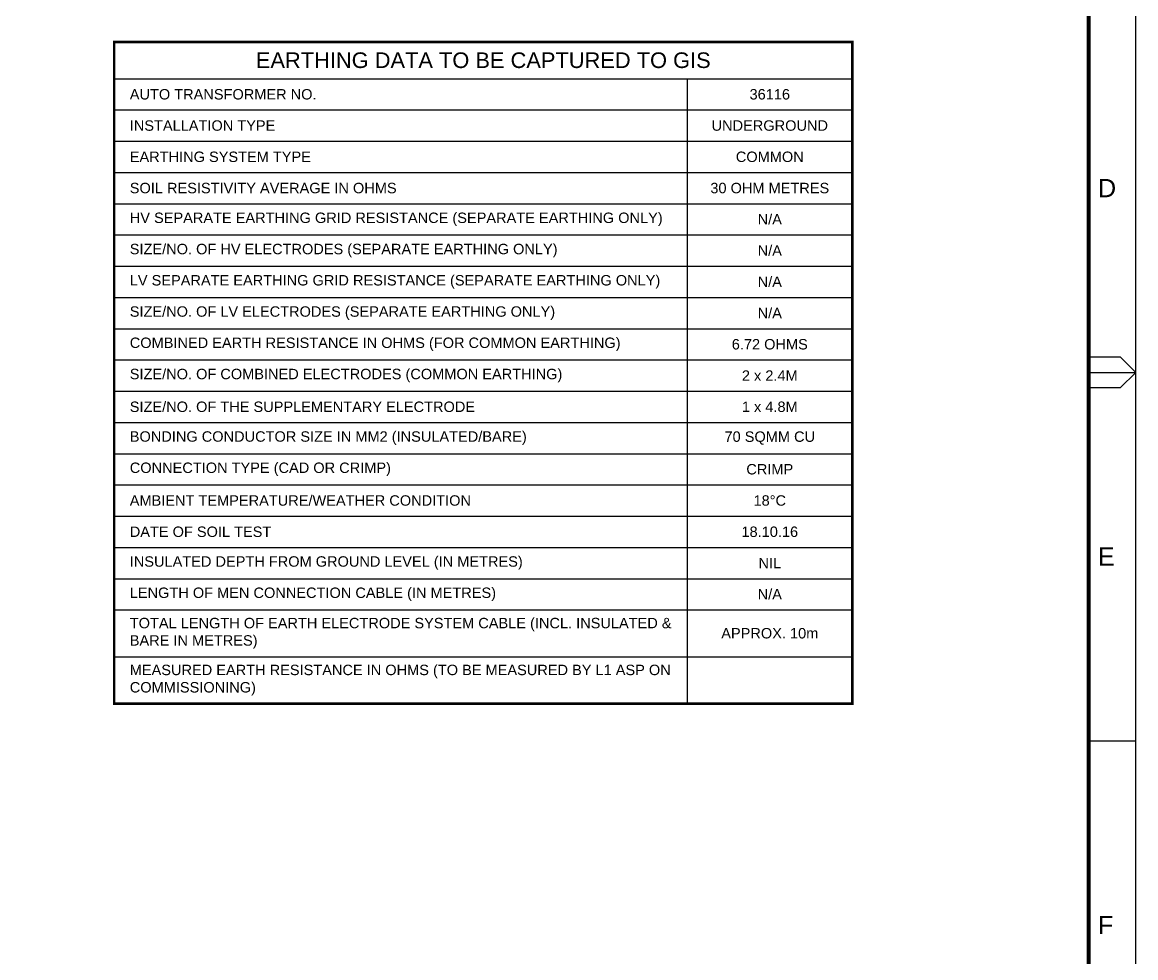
# Paper-space layout 'Retic DUCT SCHED (6)' of a CAD drawing. Header units: metres. Extents: x -9 to 795, y -5 to 571.
# Drawn here: x 581.3 to 795.1, y 174.2 to 353.8 of the extents above; entities that cross this region are included whole.
import ezdxf
from ezdxf.enums import TextEntityAlignment as Align

# ---------------------------------------------------------------- set-up
doc = ezdxf.new("R2010")
doc.units = ezdxf.units.M
doc.header["$LTSCALE"] = 0.7
doc.layers.get('0').update_dxf_attribs({"color": 6})
doc.layers.add('_User Miscellaneous1', color=3, linetype='Continuous')
doc.layers.add('Notes', color=7, linetype='Continuous')
doc.styles.add('ARIAL', font='arial.ttf', dxfattribs={"height": 2})
doc.styles.add('iecISOCP', font='isocp.shx')
doc.styles.get("Standard").update_dxf_attribs({"font": 'arial.ttf'})

# ---------------------------------------------------------------- blocks, each defined once
blk = doc.blocks.new('A1_FRAME_TITLE')
at = {"layer": 'Notes', "linetype": 'Continuous'}
for p, q in [((795.11, 291.97), (801.15, 291.97)), ((801.15, 291.97), (804.15, 288.97)), ((795.11, 288.97), (804.15, 288.97)), ((804.15, 288.97), (801.15, 285.97)), ((801.15, 285.97), (795.11, 285.97)), ((795.11, 218.22), (804.15, 218.22))]:
    blk.add_line(p, q, dxfattribs=at)
at = {"layer": 'Notes', "color": 7, "linetype": 'Continuous'}
blk.add_lwpolyline([(-0.04, -3.07), (804.15, -3.07), (804.15, 573.26), (-0.04, 573.26)], close=True, dxfattribs=at)
at = {"layer": 'Notes', "color": 7, "linetype": 'Continuous', "const_width": 0.8}
blk.add_lwpolyline([(9, 5.97), (795.11, 5.97), (795.11, 564.21), (9, 564.21)], close=True, dxfattribs=at)
at = {"layer": 'Notes', "color": 7, "style": 'ARIAL'}
for s, p in [('D', (796.86, 322.6)), ('E', (796.86, 251.85)), ('F', (796.86, 181.1))]:
    blk.add_text(s, height=3.5, dxfattribs=at).set_placement(p)
at = {"layer": 'Notes', "color": 7}
blk.add_attdef('EPD_REF_NO', text='', height=5, dxfattribs=at).set_placement((760.12, 52.77), align=Align.CENTER)
at = {"layer": 'Notes', "color": 3, "style": 'iecISOCP', "flags": 8}
blk.add_attdef('VERSION_NO', text='', height=2.5, rotation=90, dxfattribs=at).set_placement((272.82, 44.54), align=Align.MIDDLE_CENTER)
at = {"layer": 'Notes', "color": 7, "style": 'ARIAL'}
for tag, p in [('CAP_NO', (483.94, 43.46)), ('IE_NUM', (483.8, 37.81)), ('REF_No_1', (306, 32.31)), ('REF_1', (327.55, 32.31)), ('GEN_WO', (412.46, 31.76)), ('HV_SWITCH', (484.22, 32.16)), ('REF_No_2', (306, 26.31)), ('REF_2', (327.55, 26.31)), ('OH_WO', (412.46, 25.81)), ('UBD_REF', (483.8, 25.83)), ('REF_No_3', (306, 20.31)), ('REF_3', (327.55, 20.31)), ('UG_WO', (412.46, 20.05)), ('GIS_MAP_No', (483.8, 20.04)), ('REF_No_4', (306, 14.31)), ('REF_4', (327.55, 14.31)), ('SUB_WO', (412.46, 13.81)), ('HV_OP_DIAG', (484.08, 14.2)), ('LGA', (483.7, 7.78))]:
    blk.add_attdef(tag, p, '', height=2, dxfattribs=at)
at = {"layer": 'Notes', "color": 7, "style": 'ARIAL', "width": 1.1}
for tag, p in [('T1', (655.13, 39.47)), ('T2', (655.13, 34.35)), ('T3', (655.13, 28.92)), ('T4', (655.13, 23.66)), ('T5', (655.13, 18.23)), ('T6', (655.13, 12.97))]:
    blk.add_attdef(tag, text='', height=3.5, dxfattribs=at).set_placement(p, align=Align.CENTER)
at = {"layer": 'Notes', "color": 7, "style": 'ARIAL'}
for tag, height, p in [('scale', 2, (538.51, 33.27)), ('DRAWN', 2, (538.51, 24.93)), ('REV', 5, (790.81, 17.1)), ('CHD', 2, (538.51, 8.93)), ('DESIGN', 2, (576.37, 9.15))]:
    blk.add_attdef(tag, text='', height=height, dxfattribs=at).set_placement(p, align=Align.CENTER)
blk.add_attdef('NUM', text='', height=7, dxfattribs=at).set_placement((763.12, 20.12), align=Align.MIDDLE_CENTER)
for tag, p in [('NS', (762.87, 8.12)), ('SHTS', (774.68, 8.12))]:
    blk.add_attdef(tag, text='', height=2, dxfattribs=at).set_placement(p, align=Align.MIDDLE)
at = {"layer": 'Notes', "style": 'iecISOCP'}
blk.add_attdef('ExportID', (9.02, 2.35), '', height=2.5, dxfattribs=at)
at = {"layer": 'Notes', "style": 'iecISOCP', "flags": 1}
for tag, p in [('ProjectType', (14.12, -26.84)), ('ProjectNumber', (23.5, -26.86)), ('DrawingNumber', (35.46, -26.85)), ('ProjectDescription', (47.51, -26.87)), ('ExportDate', (60.23, -26.83)), ('ExportUserName', (69.1, -26.84)), ('DesignerCompanyName', (81.43, -26.84)), ('ExportAreaOfInterest', (97.04, -26.86)), ('GIS_SUCCESS', (111.94, -26.82)), ('CAD_SUCCESS', (121.73, -26.83)), ('DEPOTCODE', (132.05, -26.92)), ('ExportCategories', (140.02, -26.84)), ('Comments', (154.33, -26.93)), ('EPD_-_VERSION_1.5', (161.74, -26.93))]:
    blk.add_attdef(tag, p, '', height=1, dxfattribs=at)
blk = doc.blocks.new('*T232')
at = {"layer": '_User Miscellaneous1', "lineweight": -2, "transparency": 16777216}
for p, q in [((0, 0), (141.71, 0)), ((0, 0), (0, -127.05)), ((141.71, 0), (141.71, -127.05)), ((0, -7.07), (141.71, -7.07)), ((110, -7.07), (110, -127.05)), ((0, -13.07), (141.71, -13.07)), ((0, -19.07), (141.71, -19.07)), ((0, -25.07), (141.71, -25.07)), ((0, -31.07), (141.71, -31.07)), ((0, -37.07), (141.71, -37.07)), ((0, -43.07), (141.71, -43.07)), ((0, -49.07), (141.71, -49.07)), ((0, -55.07), (141.71, -55.07)), ((0, -61.07), (141.71, -61.07)), ((0, -67.07), (141.71, -67.07)), ((0, -73.07), (141.71, -73.07)), ((0, -79.07), (141.71, -79.07)), ((0, -85.07), (141.71, -85.07)), ((0, -91.07), (141.71, -91.07)), ((0, -97.07), (141.71, -97.07)), ((0, -103.07), (141.71, -103.07)), ((0, -109.07), (141.71, -109.07)), ((0, -118.06), (141.71, -118.06)), ((0, -127.05), (141.71, -127.05))]:
    blk.add_line(p, q, dxfattribs=at)
at = {"layer": '_User Miscellaneous1', "color": 7, "transparency": 16777216}
for s, insert, char_height, width, attachment_point in [('EARTHING DATA TO BE CAPTURED TO GIS', (70.86, -3.53), 3, 135.7139, 5), ('AUTO TRANSFORMER NO. ', (3, -10.07), 2, 104, 4), ('36116', (125.86, -10.07), 2, 25.7139, 5), ('INSTALLATION TYPE', (3, -16.07), 2, 104, 4), ('UNDERGROUND', (125.86, -16.07), 2, 25.7139, 5), ('EARTHING SYSTEM TYPE', (3, -22.07), 2, 104, 4), ('COMMON', (125.86, -22.07), 2, 25.7139, 5), ('SOIL RESISTIVITY AVERAGE IN OHMS', (3, -28.07), 2, 104, 4), ('30 OHM METRES', (125.86, -28.07), 2, 25.7139, 5), ('HV SEPARATE EARTHING GRID RESISTANCE (SEPARATE EARTHING ONLY)', (3, -34.07), 2, 104, 4), ('N/A', (125.86, -34.07), 2, 25.7139, 5), ('SIZE/NO. OF HV ELECTRODES (SEPARATE EARTHING ONLY)', (3, -40.07), 2, 104, 4), ('N/A', (125.86, -40.07), 2, 25.7139, 5), ('LV SEPARATE EARTHING GRID RESISTANCE (SEPARATE EARTHING ONLY)', (3, -46.07), 2, 104, 4), ('N/A', (125.86, -46.07), 2, 25.7139, 5), ('SIZE/NO. OF LV ELECTRODES (SEPARATE EARTHING ONLY)', (3, -52.07), 2, 104, 4), ('N/A', (125.86, -52.07), 2, 25.7139, 5), ('COMBINED EARTH RESISTANCE IN OHMS (FOR COMMON EARTHING)', (3, -58.07), 2, 104, 4), ('6.72 OHMS', (125.86, -58.07), 2, 25.7139, 5), ('SIZE/NO. OF COMBINED ELECTRODES (COMMON EARTHING)', (3, -64.07), 2, 104, 4), ('2 x 2.4M', (125.86, -64.07), 2, 25.7139, 5), ('SIZE/NO. OF THE SUPPLEMENTARY ELECTRODE', (3, -70.07), 2, 104, 4), ('1 x 4.8M', (125.86, -70.07), 2, 25.7139, 5), ('BONDING CONDUCTOR SIZE IN MM2 (INSULATED/BARE)', (3, -76.07), 2, 104, 4), ('70 SQMM CU', (125.86, -76.07), 2, 25.7139, 5), ('CONNECTION TYPE (CAD OR CRIMP)', (3, -82.07), 2, 104, 4), ('CRIMP', (125.86, -82.07), 2, 25.7139, 5), ('AMBIENT TEMPERATURE/WEATHER CONDITION', (3, -88.07), 2, 104, 4), ('18%%DC', (125.86, -88.07), 2, 25.7139, 5), ('DATE OF SOIL TEST', (3, -94.07), 2, 104, 4), ('18.10.16', (125.86, -94.07), 2, 25.7139, 5), ('INSULATED DEPTH FROM GROUND LEVEL (IN METRES)', (3, -100.07), 2, 104, 4), ('NIL', (125.86, -100.07), 2, 25.7139, 5), ('LENGTH OF MEN CONNECTION CABLE (IN METRES)', (3, -106.07), 2, 104, 4), ('N/A', (125.86, -106.07), 2, 25.7139, 5), ('TOTAL LENGTH OF EARTH ELECTRODE SYSTEM CABLE (INCL. INSULATED & BARE IN METRES)', (3, -113.56), 2, 104, 4), ('APPROX. 10m', (125.86, -113.56), 2, 25.7139, 5), ('MEASURED EARTH RESISTANCE IN OHMS (TO BE MEASURED BY L1 ASP ON COMMISSIONING)', (3, -122.56), 2, 104, 4)]:
    blk.add_mtext(s, dxfattribs=dict(at, insert=insert, char_height=char_height, width=width, attachment_point=attachment_point))

psp = doc.layouts.new('Retic DUCT SCHED (6)')

# ---------------------------------------------------------------- linework, layer by layer
at = {"layer": '_User Miscellaneous1', "color": 7, "const_width": 0.5}
psp.add_lwpolyline([(598.96, 350.03), (740.68, 350.03), (740.68, 222.98), (598.96, 222.98)], close=True, dxfattribs=at)

# ---------------------------------------------------------------- block references
psp.add_blockref('*T232', (598.96, 350.03))
at = {"layer": 'Notes'}
psp.add_blockref('A1_FRAME_TITLE', (-9.08, -2.39), dxfattribs=at)

doc.saveas('drawing.dxf')
